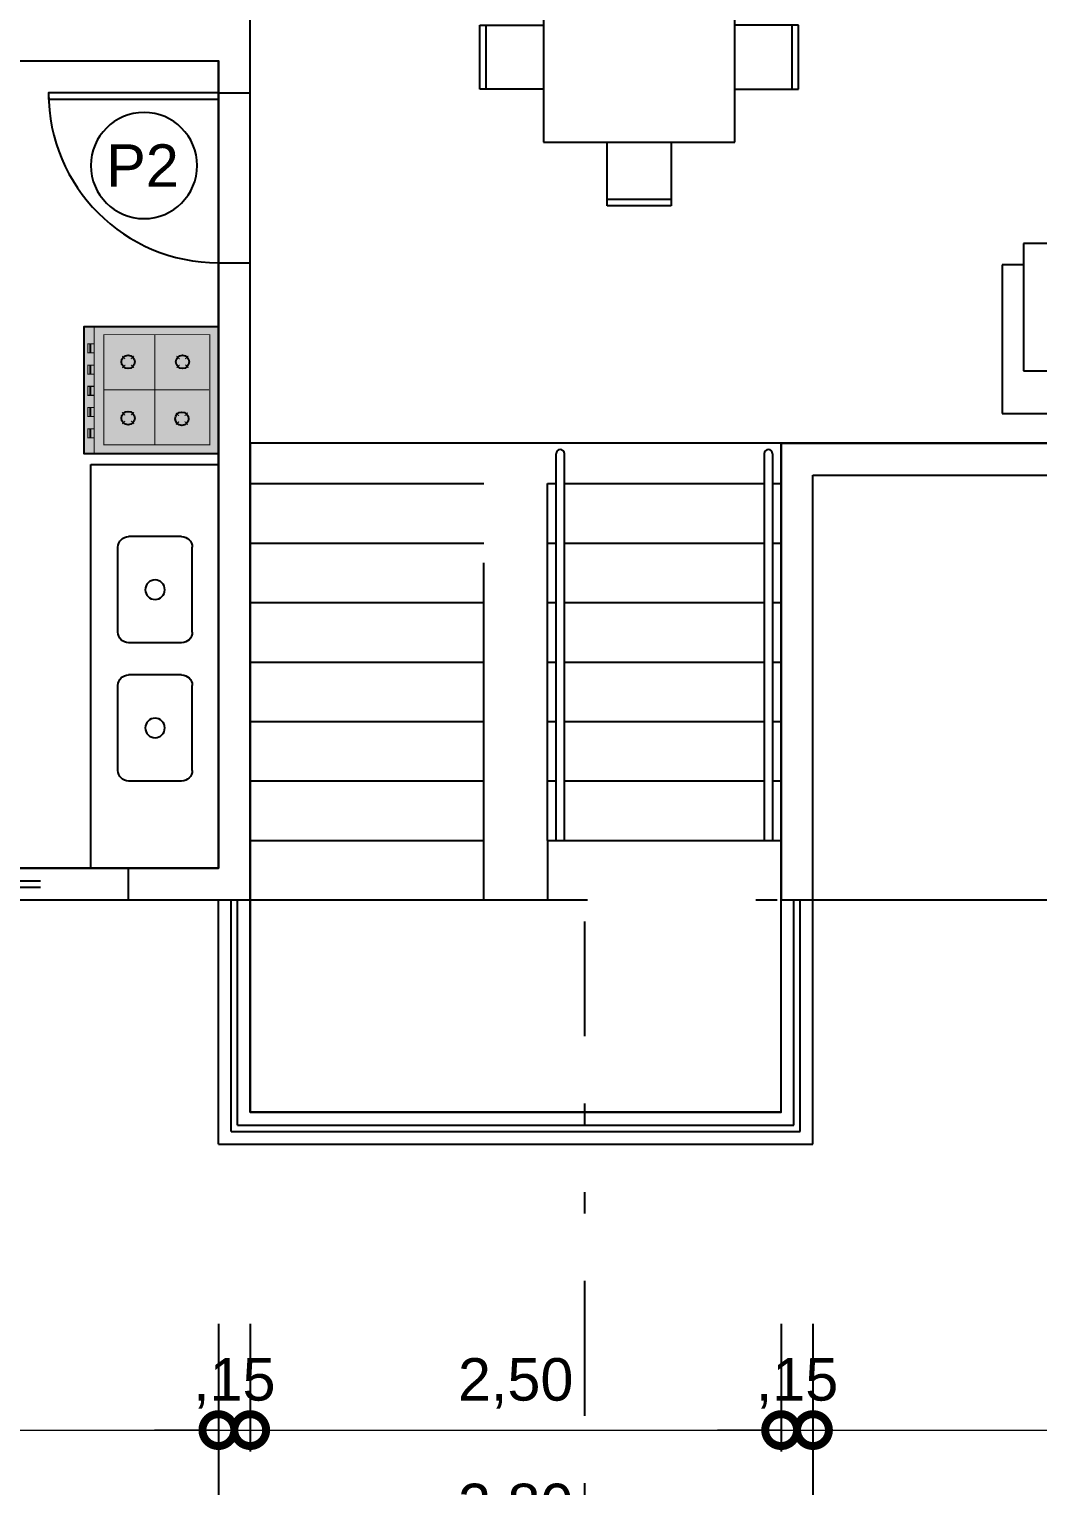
# Model space of a CAD drawing. Header units: metres. Extents: x 47902.7 to 47959.3, y 23418.5 to 23443.2.
# Drawn here: x 47912.11 to 47916.86, y 23424.05 to 23430.91 of the extents above; entities that cross this region are included whole.
import ezdxf
from ezdxf.enums import TextEntityAlignment as Align

# ---------------------------------------------------------------- set-up
doc = ezdxf.new("R2010")
doc.units = ezdxf.units.M
doc.header["$LTSCALE"] = 0.25
doc.linetypes.add('DASHDOT2', pattern=[12.7, 6.35, -3.175, 0, -3.175])
doc.linetypes.add('DIVIDEX2', pattern=[63.5, 25.4, -12.7, 0, -12.7, 0, -12.7])
doc.layers.add('ARQ_0_AREAS', color=7, linetype='Continuous', true_color=0x5a1694, plot=False)
for name, color, linetype in [('ARQ_ALV CT', 7, 'Continuous'), ('ARQ_ESQ CT', 3, 'Continuous'), ('ARQ_GRADIL', 2, 'Continuous'), ('ARQ_MOB 01', 1, 'Continuous'), ('ARQ_PISO 01', 1, 'Continuous'), ('ARQ_PROJ SUP', 1, 'DASHDOT2'), ('ARQ_SAN 01', 1, 'Continuous'), ('ARQ_SAN 02', 2, 'Continuous'), ('SIMB_01', 1, 'Continuous'), ('SIMB_02', 2, 'Continuous'), ('SIMB_LCT', 7, 'DIVIDEX2'), ('SIMB_PREENCHIMENTO', 253, 'Continuous'), ('SIMB_TXT', 1, 'Continuous')]:
    doc.layers.add(name, color=color, linetype=linetype)
doc.layers.add('ARQ_COTA_AZUL', color=5, linetype='Continuous', lineweight=20, true_color=0x0000ff)
doc.styles.add('cota', font='arial.ttf')
doc.styles.add('SIMB', font='arial.ttf')
doc.dimstyles.new('Info 01 - annot', dxfattribs={"dimtxt": 2, "dimasz": 3, "dimexe": 1, "dimexo": 1, "dimgap": 1, "dimtad": 1, "dimzin": 4, "dimtxsty": 'cota', "dimblk": 'DOTSMALL', "dimcen": 2, "dimdle": 1, "dimclrd": 256, "dimclre": 256, "dimclrt": 1, "dimazin": 2, "dimtfac": 0.09, "dimtix": 1, "dimtmove": 2, "dimatfit": 2, "dimfxl": 5, "dimfxlon": 1, "dimtolj": 1, "dimtzin": 4, "dimlwd": -1, "dimarcsym": 1})

# ---------------------------------------------------------------- blocks, each defined once
blk = doc.blocks.new('M6')
for p, q in [((-1.925, 0), (-1.925, 0.3)), ((-1.925, 0.3), (-1.625, 0.3)), ((-1.625, 0.3), (-1.625, 0)), ((-1.2375, 0.3), (-1.2375, 0)), ((-0.9375, 0.3), (-1.2375, 0.3)), ((-0.9375, 0), (-0.9375, 0.3)), ((-0.55, 0.3), (-0.55, 0)), ((-0.25, 0.3), (-0.55, 0.3)), ((-0.25, 0), (-0.25, 0.3)), ((-1.925, 0.27), (-1.625, 0.27)), ((-0.9375, 0.27), (-1.2375, 0.27)), ((-0.25, 0.27), (-0.55, 0.27)), ((0, 0), (-2.175, 0)), ((-2.175, -0.9), (-2.175, 0)), ((0, -0.9), (0, 0)), ((-2.175, -0.3), (-2.475, -0.3)), ((-2.475, -0.3), (-2.475, -0.6)), ((-2.445, -0.3), (-2.445, -0.6)), ((0, -0.3), (0.3, -0.3)), ((0.27, -0.3), (0.27, -0.6)), ((0.3, -0.3), (0.3, -0.6)), ((-2.475, -0.6), (-2.175, -0.6)), ((0.3, -0.6), (0, -0.6)), ((-2.175, -0.9), (0, -0.9)), ((-1.925, -0.9), (-1.925, -1.2)), ((-1.625, -1.2), (-1.625, -0.9)), ((-1.2375, -1.2), (-1.2375, -0.9)), ((-0.9375, -0.9), (-0.9375, -1.2)), ((-0.55, -1.2), (-0.55, -0.9)), ((-0.25, -0.9), (-0.25, -1.2)), ((-1.925, -1.17), (-1.625, -1.17)), ((-1.925, -1.2), (-1.625, -1.2)), ((-0.9375, -1.17), (-1.2375, -1.17)), ((-0.9375, -1.2), (-1.2375, -1.2)), ((-0.25, -1.17), (-0.55, -1.17)), ((-0.25, -1.2), (-0.55, -1.2))]:
    blk.add_line(p, q)
blk = doc.blocks.new('PIA')
at = {"layer": 'ARQ_MOB 01'}
for p, q in [((-0.05, 0.25), (-0.3, 0.25)), ((-0.35, 0.2), (-0.35, -0.2)), ((0, 0.2), (0, -0.2)), ((-0.05, -0.25), (-0.3, -0.25))]:
    blk.add_line(p, q, dxfattribs=at)
blk.add_circle((-0.175, 0), 0.0461, dxfattribs=at)
for centre, start, end in [((-0.3, 0.2), 90, 180), ((-0.05, 0.2), 0, 90), ((-0.3, -0.2), 180, 270), ((-0.05, -0.2), 270, 0)]:
    blk.add_arc(centre, 0.05, start, end, dxfattribs=at)
blk = doc.blocks.new('fogão_01')
at = {"true_color": 0xffffff}
h = blk.add_hatch(color=7, dxfattribs=at)
h.dxf.hatch_style = 1
h.paths.add_polyline_path([(0, -0.3), (-0.632, -0.3), (-0.632, 0.3), (0, 0.3)])
blk.add_lwpolyline([(0, -0.3), (-0.632, -0.3), (-0.632, 0.3), (0, 0.3)], close=True)
for points, const_width in [([(-0.5848, -0.3), (-0.5848, 0.3)], 0.005), ([(-0.5848, 0.2181), (-0.6151, 0.2181), (-0.6151, 0.1757), (-0.5848, 0.1757)], 0.005), ([(-0.5419, 0.2614), (-0.0408, 0.2614), (-0.0408, -0.2569), (-0.5397, -0.2569), (-0.5397, 0.2614)], 0.0045), ([(-0.2998, 0.2614), (-0.2998, -0.2569)], 0.0045), ([(-0.4388, 0.1465), (-0.4533, 0.161)], 0.0045), ([(-0.4119, 0.1468), (-0.3974, 0.1613)], 0.0045), ([(-0.1826, 0.1465), (-0.1971, 0.161)], 0.0045), ([(-0.1557, 0.1468), (-0.1412, 0.1613)], 0.0045), ([(-0.5848, 0.1181), (-0.6151, 0.1181), (-0.6151, 0.0757), (-0.5848, 0.0757)], 0.005), ([(-0.4385, 0.1196), (-0.453, 0.1051)], 0.0045), ([(-0.4116, 0.1199), (-0.397, 0.1054)], 0.0045), ([(-0.1822, 0.1196), (-0.1968, 0.1051)], 0.0045), ([(-0.1553, 0.1199), (-0.1408, 0.1054)], 0.0045), ([(-0.5848, 0.0181), (-0.6151, 0.0181), (-0.6151, -0.0243), (-0.5848, -0.0243)], 0.005), ([(-0.5397, 0.0022), (-0.0436, 0.0022)], 0.0045), ([(-0.5848, -0.0819), (-0.6151, -0.0819), (-0.6151, -0.1243), (-0.5848, -0.1243)], 0.005), ([(-0.4388, -0.1182), (-0.4533, -0.1036)], 0.0045), ([(-0.4119, -0.1178), (-0.3974, -0.1033)], 0.0045), ([(-0.1853, -0.1209), (-0.1998, -0.1064)], 0.0045), ([(-0.1584, -0.1205), (-0.1439, -0.106)], 0.0045), ([(-0.5848, -0.1819), (-0.6151, -0.1819), (-0.6151, -0.2243), (-0.5848, -0.2243)], 0.005), ([(-0.4385, -0.1451), (-0.453, -0.1596)], 0.0045), ([(-0.4116, -0.1447), (-0.397, -0.1592)], 0.0045), ([(-0.185, -0.1478), (-0.1995, -0.1623)], 0.0045), ([(-0.1581, -0.1474), (-0.1435, -0.162)], 0.0045)]:
    blk.add_lwpolyline(points, dxfattribs=dict(const_width=const_width))
for points in [[(-0.603, 0.2151), (-0.603, 0.1757)], [(-0.603, 0.1151), (-0.603, 0.0757)], [(-0.603, 0.0151), (-0.603, -0.0243)], [(-0.603, -0.0849), (-0.603, -0.1243)], [(-0.603, -0.1849), (-0.603, -0.2243)]]:
    blk.add_lwpolyline(points)
for centre in [(-0.4252, 0.1332), (-0.169, 0.1332), (-0.4252, -0.1314), (-0.1717, -0.1342)]:
    blk.add_circle(centre, 0.0314)
blk = doc.blocks.new('S3')
at = {"ltscale": 0.1}
for p, q in [((0, 0), (-2, 0)), ((0, -0.7), (0, 0)), ((-2, 0), (-2, -0.7)), ((-0.1, -0.2), (-1.9, -0.2)), ((-1.9, -0.2), (-1.9, -0.8)), ((-1.3, -0.8), (-1.3, -0.2)), ((-0.7, -0.8), (-0.7, -0.2)), ((-0.1, -0.8), (-0.1, -0.2)), ((-1.9, -0.7), (-2, -0.7)), ((-0.1, -0.7), (0, -0.7)), ((-1.9, -0.8), (-0.1, -0.8))]:
    blk.add_line(p, q, dxfattribs=at)
blk = doc.blocks.new('*U21')
at = {"layer": 'SIMB_PREENCHIMENTO', "transparency": 33554587}
h = blk.add_hatch(color=256, dxfattribs=at)
h.dxf.hatch_style = 1
h.paths.add_polyline_path([(0, 8.483), (-4.152, 4.332, -0.401827), (4.152, 4.332)])
h = blk.add_hatch(color=256, dxfattribs=at)
h.dxf.hatch_style = 1
h.paths.add_polyline_path([(-4.332, 4.152), (-8.483, 0), (-6, 0, -0.193399)])
h = blk.add_hatch(color=256, dxfattribs=at)
h.dxf.hatch_style = 1
h.paths.add_polyline_path([(4.332, 4.152, -0.193399), (6, 0), (8.483, 0)])
at = {"layer": 'SIMB_01'}
for p, q in [((-8.483, 0), (0, 8.483)), ((8.483, 0), (0, 8.483)), ((0, 6), (0, -6)), ((-6, 0), (-8.483, 0)), ((6, 0), (8.483, 0))]:
    blk.add_line(p, q, dxfattribs=at)
blk.add_circle((0, 0), 6, dxfattribs=at)
at = {"layer": 'SIMB_LCT'}
blk.add_line((8.483, 0), (49.631, 0), dxfattribs=at)
at = {"layer": 'SIMB_TXT', "style": 'SIMB'}
for tag, height, p in [('000', 3.5, (2.25, 0)), ('999', 2, (-2.525, 0))]:
    blk.add_attdef(tag, text='', height=height, rotation=270, dxfattribs=at).set_placement(p, align=Align.MIDDLE_CENTER)
blk = doc.blocks.new('_DotSmall')
at = {"color": 0, "linetype": 'ByBlock', "const_width": 0.5}
blk.add_lwpolyline([(-0.0625, 0, 1), (0.0625, 0, 1)], format="xyb", close=True, dxfattribs=at)
blk = doc.blocks.new('*D78')
at = {"layer": 'ARQ_COTA_AZUL', "transparency": 16777216}
for p, q in [((47923.3308, 23425.8128), (47923.3308, 23426.1128)), ((47923.3308, 23425.6628), (47923.3308, 23425.8128)), ((47923.3308, 23425.6628), (47923.3308, 23425.3628))]:
    blk.add_line(p, q, dxfattribs=at)
at = {"layer": 'ARQ_COTA_AZUL', "lineweight": -2, "transparency": 16777216}
for p, q in [((47922.8308, 23425.8128), (47923.4308, 23425.8128)), ((47922.8308, 23425.6628), (47923.4308, 23425.6628))]:
    blk.add_line(p, q, dxfattribs=at)
at = {"layer": 'Defpoints', "color": 0, "transparency": 16777216}
for p in [(47915.6553, 23425.8128), (47923.3308, 23425.8128), (47915.8053, 23425.6628)]:
    blk.add_point(p, dxfattribs=at)
at = {"layer": 'ARQ_COTA_AZUL', "transparency": 16777216, "xscale": 0.3, "yscale": 0.3, "zscale": 0.3}
for p, rotation in [((47923.3308, 23425.8128), 270), ((47923.3308, 23425.6628), 90)]:
    blk.add_blockref('_DotSmall', p, dxfattribs=dict(at, rotation=rotation))
at = {"layer": 'ARQ_COTA_AZUL', "color": 1, "transparency": 16777216, "insert": (47923.1106, 23425.7378), "char_height": 0.2, "attachment_point": 5, "rotation": 90, "style": 'cota'}
blk.add_mtext('\\A1;,15', dxfattribs=at)
blk = doc.blocks.new('*D84')
at = {"layer": 'ARQ_COTA_AZUL', "transparency": 16777216}
blk.add_line((47923.3308, 23425.7128), (47923.3308, 23428.9128), dxfattribs=at)
at = {"layer": 'ARQ_COTA_AZUL', "lineweight": -2, "transparency": 16777216}
for p, q in [((47922.8308, 23428.8128), (47923.4308, 23428.8128)), ((47922.8308, 23425.8128), (47923.4308, 23425.8128))]:
    blk.add_line(p, q, dxfattribs=at)
at = {"layer": 'Defpoints', "color": 0, "transparency": 16777216}
for p in [(47920.1553, 23428.8128), (47923.3308, 23428.8128), (47915.6553, 23425.8128)]:
    blk.add_point(p, dxfattribs=at)
at = {"layer": 'ARQ_COTA_AZUL', "transparency": 16777216, "xscale": 0.3, "yscale": 0.3, "zscale": 0.3}
for p, rotation in [((47923.3308, 23428.8128), 90), ((47923.3308, 23425.8128), 270)]:
    blk.add_blockref('_DotSmall', p, dxfattribs=dict(at, rotation=rotation))
at = {"layer": 'ARQ_COTA_AZUL', "color": 1, "transparency": 16777216, "insert": (47923.1106, 23427.3128), "char_height": 0.2, "attachment_point": 5, "rotation": 90, "style": 'cota'}
blk.add_mtext('\\A1;3,00', dxfattribs=at)
blk = doc.blocks.new('*D88')
at = {"layer": 'ARQ_COTA_AZUL', "transparency": 16777216}
blk.add_line((47923.8966, 23425.5628), (47923.8966, 23426.9128), dxfattribs=at)
at = {"layer": 'ARQ_COTA_AZUL', "lineweight": -2, "transparency": 16777216}
for p, q in [((47923.3966, 23426.8128), (47923.9966, 23426.8128)), ((47923.3966, 23425.6628), (47923.9966, 23425.6628))]:
    blk.add_line(p, q, dxfattribs=at)
at = {"layer": 'Defpoints', "color": 0, "transparency": 16777216}
for p in [(47922.1553, 23426.8128), (47923.8966, 23426.8128), (47915.8053, 23425.6628)]:
    blk.add_point(p, dxfattribs=at)
at = {"layer": 'ARQ_COTA_AZUL', "transparency": 16777216, "xscale": 0.3, "yscale": 0.3, "zscale": 0.3}
for p, rotation in [((47923.8966, 23426.8128), 90), ((47923.8966, 23425.6628), 270)]:
    blk.add_blockref('_DotSmall', p, dxfattribs=dict(at, rotation=rotation))
at = {"layer": 'ARQ_COTA_AZUL', "color": 1, "transparency": 16777216, "insert": (47923.6765, 23426.2378), "char_height": 0.2, "attachment_point": 5, "rotation": 90, "style": 'cota'}
blk.add_mtext('\\A1;1,15', dxfattribs=at)
blk = doc.blocks.new('*D92')
at = {"layer": 'ARQ_COTA_AZUL', "transparency": 16777216}
blk.add_line((47924.4323, 23425.5628), (47924.4323, 23436.2628), dxfattribs=at)
at = {"layer": 'ARQ_COTA_AZUL', "lineweight": -2, "transparency": 16777216}
for p, q in [((47923.9323, 23436.1628), (47924.5323, 23436.1628)), ((47923.9323, 23425.6628), (47924.5323, 23425.6628))]:
    blk.add_line(p, q, dxfattribs=at)
at = {"layer": 'Defpoints', "color": 0, "transparency": 16777216}
for p in [(47922.1553, 23436.1628), (47924.4323, 23436.1628), (47915.8053, 23425.6628)]:
    blk.add_point(p, dxfattribs=at)
at = {"layer": 'ARQ_COTA_AZUL', "transparency": 16777216, "xscale": 0.3, "yscale": 0.3, "zscale": 0.3}
for p, rotation in [((47924.4323, 23436.1628), 90), ((47924.4323, 23425.6628), 270)]:
    blk.add_blockref('_DotSmall', p, dxfattribs=dict(at, rotation=rotation))
at = {"layer": 'ARQ_COTA_AZUL', "color": 1, "transparency": 16777216, "insert": (47924.2121, 23430.9128), "char_height": 0.2, "attachment_point": 5, "rotation": 90, "style": 'cota'}
blk.add_mtext('\\A1;10,50', dxfattribs=at)
blk = doc.blocks.new('*U28')
at = {"layer": 'SIMB_02'}
blk.add_circle((0, 0), 2.5, dxfattribs=at)
at = {"layer": 'SIMB_TXT', "style": 'SIMB'}
blk.add_attdef('CDESQ', text='', height=2, dxfattribs=at).set_placement((0, 0), align=Align.MIDDLE_CENTER)
blk = doc.blocks.new('*D283')
at = {"layer": 'ARQ_COTA_AZUL', "lineweight": -2, "transparency": 16777216}
for p, q in [((47910.1553, 23424.8165), (47910.1553, 23424.2165)), ((47913.0053, 23424.8165), (47913.0053, 23424.2165))]:
    blk.add_line(p, q, dxfattribs=at)
at = {"layer": 'ARQ_COTA_AZUL', "transparency": 16777216}
blk.add_line((47910.0553, 23424.3165), (47913.1053, 23424.3165), dxfattribs=at)
at = {"layer": 'Defpoints', "color": 0, "transparency": 16777216}
for p in [(47910.1553, 23426.9628), (47913.0053, 23426.9628), (47913.0053, 23424.3165)]:
    blk.add_point(p, dxfattribs=at)
at = {"layer": 'ARQ_COTA_AZUL', "transparency": 16777216, "xscale": 0.3, "yscale": 0.3, "zscale": 0.3, "rotation": 180}
blk.add_blockref('_DotSmall', (47910.1553, 23424.3165), dxfattribs=at)
at = {"layer": 'ARQ_COTA_AZUL', "transparency": 16777216, "xscale": 0.3, "yscale": 0.3, "zscale": 0.3}
blk.add_blockref('_DotSmall', (47913.0053, 23424.3165), dxfattribs=at)
at = {"layer": 'ARQ_COTA_AZUL', "color": 1, "transparency": 16777216, "insert": (47911.5803, 23424.5367), "char_height": 0.2, "attachment_point": 5, "style": 'cota'}
blk.add_mtext('\\A1;2,85', dxfattribs=at)
blk = doc.blocks.new('*D284')
at = {"layer": 'ARQ_COTA_AZUL', "lineweight": -2, "transparency": 16777216}
for p, q in [((47913.0053, 23424.8165), (47913.0053, 23424.2165)), ((47913.1553, 23424.8165), (47913.1553, 23424.2165))]:
    blk.add_line(p, q, dxfattribs=at)
at = {"layer": 'ARQ_COTA_AZUL', "transparency": 16777216}
for p, q in [((47913.0053, 23424.3165), (47912.7053, 23424.3165)), ((47913.0053, 23424.3165), (47913.1553, 23424.3165)), ((47913.1553, 23424.3165), (47913.4553, 23424.3165))]:
    blk.add_line(p, q, dxfattribs=at)
at = {"layer": 'Defpoints', "color": 0, "transparency": 16777216}
for p in [(47913.0053, 23426.9628), (47913.1553, 23426.8128), (47913.1553, 23424.3165)]:
    blk.add_point(p, dxfattribs=at)
at = {"layer": 'ARQ_COTA_AZUL', "transparency": 16777216, "xscale": 0.3, "yscale": 0.3, "zscale": 0.3}
blk.add_blockref('_DotSmall', (47913.0053, 23424.3165), dxfattribs=at)
at = {"layer": 'ARQ_COTA_AZUL', "transparency": 16777216, "xscale": 0.3, "yscale": 0.3, "zscale": 0.3, "rotation": 180}
blk.add_blockref('_DotSmall', (47913.1553, 23424.3165), dxfattribs=at)
at = {"layer": 'ARQ_COTA_AZUL', "color": 1, "transparency": 16777216, "insert": (47913.0803, 23424.5367), "char_height": 0.2, "attachment_point": 5, "style": 'cota'}
blk.add_mtext('\\A1;,15', dxfattribs=at)
blk = doc.blocks.new('*D285')
at = {"layer": 'ARQ_COTA_AZUL', "lineweight": -2, "transparency": 16777216}
for p, q in [((47913.1553, 23424.8165), (47913.1553, 23424.2165)), ((47915.6553, 23424.8165), (47915.6553, 23424.2165))]:
    blk.add_line(p, q, dxfattribs=at)
at = {"layer": 'ARQ_COTA_AZUL', "transparency": 16777216}
blk.add_line((47913.0553, 23424.3165), (47915.7553, 23424.3165), dxfattribs=at)
at = {"layer": 'Defpoints', "color": 0, "transparency": 16777216}
for p in [(47913.1553, 23426.8128), (47915.6553, 23426.8128), (47915.6553, 23424.3165)]:
    blk.add_point(p, dxfattribs=at)
at = {"layer": 'ARQ_COTA_AZUL', "transparency": 16777216, "xscale": 0.3, "yscale": 0.3, "zscale": 0.3, "rotation": 180}
blk.add_blockref('_DotSmall', (47913.1553, 23424.3165), dxfattribs=at)
at = {"layer": 'ARQ_COTA_AZUL', "transparency": 16777216, "xscale": 0.3, "yscale": 0.3, "zscale": 0.3}
blk.add_blockref('_DotSmall', (47915.6553, 23424.3165), dxfattribs=at)
at = {"layer": 'ARQ_COTA_AZUL', "color": 1, "transparency": 16777216, "insert": (47914.4053, 23424.5367), "char_height": 0.2, "attachment_point": 5, "style": 'cota'}
blk.add_mtext('\\A1;2,50', dxfattribs=at)
blk = doc.blocks.new('*D286')
at = {"layer": 'ARQ_COTA_AZUL', "lineweight": -2, "transparency": 16777216}
for p, q in [((47915.6553, 23424.8165), (47915.6553, 23424.2165)), ((47915.8053, 23424.8165), (47915.8053, 23424.2165))]:
    blk.add_line(p, q, dxfattribs=at)
at = {"layer": 'ARQ_COTA_AZUL', "transparency": 16777216}
for p, q in [((47915.6553, 23424.3165), (47915.3553, 23424.3165)), ((47915.6553, 23424.3165), (47915.8053, 23424.3165)), ((47915.8053, 23424.3165), (47916.1053, 23424.3165))]:
    blk.add_line(p, q, dxfattribs=at)
at = {"layer": 'Defpoints', "color": 0, "transparency": 16777216}
for p in [(47915.6553, 23426.8128), (47915.8053, 23426.8128), (47915.8053, 23424.3165)]:
    blk.add_point(p, dxfattribs=at)
at = {"layer": 'ARQ_COTA_AZUL', "transparency": 16777216, "xscale": 0.3, "yscale": 0.3, "zscale": 0.3}
blk.add_blockref('_DotSmall', (47915.6553, 23424.3165), dxfattribs=at)
at = {"layer": 'ARQ_COTA_AZUL', "transparency": 16777216, "xscale": 0.3, "yscale": 0.3, "zscale": 0.3, "rotation": 180}
blk.add_blockref('_DotSmall', (47915.8053, 23424.3165), dxfattribs=at)
at = {"layer": 'ARQ_COTA_AZUL', "color": 1, "transparency": 16777216, "insert": (47915.7303, 23424.5367), "char_height": 0.2, "attachment_point": 5, "style": 'cota'}
blk.add_mtext('\\A1;,15', dxfattribs=at)
blk = doc.blocks.new('*D287')
at = {"layer": 'ARQ_COTA_AZUL', "lineweight": -2, "transparency": 16777216}
for p, q in [((47915.8053, 23424.8165), (47915.8053, 23424.2165)), ((47920.0053, 23424.8165), (47920.0053, 23424.2165))]:
    blk.add_line(p, q, dxfattribs=at)
at = {"layer": 'ARQ_COTA_AZUL', "transparency": 16777216}
blk.add_line((47915.7053, 23424.3165), (47920.1053, 23424.3165), dxfattribs=at)
at = {"layer": 'Defpoints', "color": 0, "transparency": 16777216}
for p in [(47920.0053, 23428.9628), (47915.8053, 23426.8128), (47920.0053, 23424.3165)]:
    blk.add_point(p, dxfattribs=at)
at = {"layer": 'ARQ_COTA_AZUL', "transparency": 16777216, "xscale": 0.3, "yscale": 0.3, "zscale": 0.3, "rotation": 180}
blk.add_blockref('_DotSmall', (47915.8053, 23424.3165), dxfattribs=at)
at = {"layer": 'ARQ_COTA_AZUL', "transparency": 16777216, "xscale": 0.3, "yscale": 0.3, "zscale": 0.3}
blk.add_blockref('_DotSmall', (47920.0053, 23424.3165), dxfattribs=at)
at = {"layer": 'ARQ_COTA_AZUL', "color": 1, "transparency": 16777216, "insert": (47917.9053, 23424.5367), "char_height": 0.2, "attachment_point": 5, "style": 'cota'}
blk.add_mtext('\\A1;4,20', dxfattribs=at)
blk = doc.blocks.new('*D291')
at = {"layer": 'ARQ_COTA_AZUL', "lineweight": -2, "transparency": 16777216}
for p, q in [((47908.1553, 23424.2255), (47908.1553, 23423.6255)), ((47913.0053, 23424.2255), (47913.0053, 23423.6255))]:
    blk.add_line(p, q, dxfattribs=at)
at = {"layer": 'ARQ_COTA_AZUL', "transparency": 16777216}
blk.add_line((47908.0553, 23423.7255), (47913.1053, 23423.7255), dxfattribs=at)
at = {"layer": 'Defpoints', "color": 0, "transparency": 16777216}
for p in [(47908.1553, 23426.8128), (47913.0053, 23425.6628), (47913.0053, 23423.7255)]:
    blk.add_point(p, dxfattribs=at)
at = {"layer": 'ARQ_COTA_AZUL', "transparency": 16777216, "xscale": 0.3, "yscale": 0.3, "zscale": 0.3, "rotation": 180}
blk.add_blockref('_DotSmall', (47908.1553, 23423.7255), dxfattribs=at)
at = {"layer": 'ARQ_COTA_AZUL', "transparency": 16777216, "xscale": 0.3, "yscale": 0.3, "zscale": 0.3}
blk.add_blockref('_DotSmall', (47913.0053, 23423.7255), dxfattribs=at)
at = {"layer": 'ARQ_COTA_AZUL', "color": 1, "transparency": 16777216, "insert": (47910.5803, 23423.9456), "char_height": 0.2, "attachment_point": 5, "style": 'cota'}
blk.add_mtext('\\A1;4,85', dxfattribs=at)
blk = doc.blocks.new('*D292')
at = {"layer": 'ARQ_COTA_AZUL', "lineweight": -2, "transparency": 16777216}
for p, q in [((47913.0053, 23424.2255), (47913.0053, 23423.6255)), ((47915.8053, 23424.2255), (47915.8053, 23423.6255))]:
    blk.add_line(p, q, dxfattribs=at)
at = {"layer": 'ARQ_COTA_AZUL', "transparency": 16777216}
blk.add_line((47912.9053, 23423.7255), (47915.9053, 23423.7255), dxfattribs=at)
at = {"layer": 'Defpoints', "color": 0, "transparency": 16777216}
for p in [(47913.0053, 23425.6628), (47915.8053, 23425.6628), (47915.8053, 23423.7255)]:
    blk.add_point(p, dxfattribs=at)
at = {"layer": 'ARQ_COTA_AZUL', "transparency": 16777216, "xscale": 0.3, "yscale": 0.3, "zscale": 0.3, "rotation": 180}
blk.add_blockref('_DotSmall', (47913.0053, 23423.7255), dxfattribs=at)
at = {"layer": 'ARQ_COTA_AZUL', "transparency": 16777216, "xscale": 0.3, "yscale": 0.3, "zscale": 0.3}
blk.add_blockref('_DotSmall', (47915.8053, 23423.7255), dxfattribs=at)
at = {"layer": 'ARQ_COTA_AZUL', "color": 1, "transparency": 16777216, "insert": (47914.4053, 23423.9456), "char_height": 0.2, "attachment_point": 5, "style": 'cota'}
blk.add_mtext('\\A1;2,80', dxfattribs=at)
blk = doc.blocks.new('*D293')
at = {"layer": 'ARQ_COTA_AZUL', "lineweight": -2, "transparency": 16777216}
for p, q in [((47915.8053, 23424.2255), (47915.8053, 23423.6255)), ((47920.1553, 23424.2255), (47920.1553, 23423.6255))]:
    blk.add_line(p, q, dxfattribs=at)
at = {"layer": 'ARQ_COTA_AZUL', "transparency": 16777216}
blk.add_line((47915.7053, 23423.7255), (47920.2553, 23423.7255), dxfattribs=at)
at = {"layer": 'Defpoints', "color": 0, "transparency": 16777216}
for p in [(47920.1553, 23428.8128), (47915.8053, 23425.6628), (47920.1553, 23423.7255)]:
    blk.add_point(p, dxfattribs=at)
at = {"layer": 'ARQ_COTA_AZUL', "transparency": 16777216, "xscale": 0.3, "yscale": 0.3, "zscale": 0.3, "rotation": 180}
blk.add_blockref('_DotSmall', (47915.8053, 23423.7255), dxfattribs=at)
at = {"layer": 'ARQ_COTA_AZUL', "transparency": 16777216, "xscale": 0.3, "yscale": 0.3, "zscale": 0.3}
blk.add_blockref('_DotSmall', (47920.1553, 23423.7255), dxfattribs=at)
at = {"layer": 'ARQ_COTA_AZUL', "color": 1, "transparency": 16777216, "insert": (47917.9803, 23423.9456), "char_height": 0.2, "attachment_point": 5, "style": 'cota'}
blk.add_mtext('\\A1;4,35', dxfattribs=at)
blk = doc.blocks.new('*D308')
at = {"layer": 'ARQ_COTA_AZUL', "lineweight": -2, "transparency": 16777216}
for p, q in [((47908.1553, 23423.6701), (47908.1553, 23423.0701)), ((47922.1553, 23423.6701), (47922.1553, 23423.0701))]:
    blk.add_line(p, q, dxfattribs=at)
at = {"layer": 'ARQ_COTA_AZUL', "transparency": 16777216}
blk.add_line((47908.0553, 23423.1701), (47922.2553, 23423.1701), dxfattribs=at)
at = {"layer": 'Defpoints', "color": 0, "transparency": 16777216}
for p in [(47908.1553, 23426.8128), (47922.1553, 23426.8128), (47922.1553, 23423.1701)]:
    blk.add_point(p, dxfattribs=at)
at = {"layer": 'ARQ_COTA_AZUL', "transparency": 16777216, "xscale": 0.3, "yscale": 0.3, "zscale": 0.3, "rotation": 180}
blk.add_blockref('_DotSmall', (47908.1553, 23423.1701), dxfattribs=at)
at = {"layer": 'ARQ_COTA_AZUL', "transparency": 16777216, "xscale": 0.3, "yscale": 0.3, "zscale": 0.3}
blk.add_blockref('_DotSmall', (47922.1553, 23423.1701), dxfattribs=at)
at = {"layer": 'ARQ_COTA_AZUL', "color": 1, "transparency": 16777216, "insert": (47915.1553, 23423.3903), "char_height": 0.2, "attachment_point": 5, "style": 'cota'}
blk.add_mtext('\\A1;14,00', dxfattribs=at)

msp = doc.modelspace()

# ---------------------------------------------------------------- linework, layer by layer
at = {"layer": 'ARQ_0_AREAS'}
for points in [[(47913.1553, 23434.0128), (47920.0053, 23434.0128), (47920.0053, 23428.9628), (47913.1553, 23428.9628)], [(47910.1553, 23430.7628), (47913.0053, 23430.7628), (47913.0053, 23426.9628), (47910.1553, 23426.9628)], [(47915.6553, 23428.9628), (47913.1553, 23428.9628), (47913.1553, 23425.8128), (47915.6553, 23425.8128)]]:
    msp.add_lwpolyline(points, close=True, dxfattribs=at)
at = {"layer": 'ARQ_ALV CT'}
for p, q in [((47913.1553, 23430.6128), (47913.1553, 23431.0628)), ((47910.1553, 23430.7628), (47913.0053, 23430.7628)), ((47913.0053, 23430.6128), (47913.0053, 23430.7628)), ((47913.0053, 23430.6128), (47913.1553, 23430.6128)), ((47913.0053, 23426.9628), (47913.0053, 23429.8128)), ((47913.0053, 23429.8128), (47913.0053, 23429.8128)), ((47913.0053, 23429.8128), (47913.1553, 23429.8128)), ((47913.1553, 23426.8128), (47913.1553, 23429.8128)), ((47915.6553, 23428.9628), (47915.6553, 23426.8128)), ((47915.6553, 23428.9628), (47917.2553, 23428.9628)), ((47912.4053, 23428.8628), (47913.0053, 23428.8628)), ((47915.8053, 23428.8128), (47917.2553, 23428.8128)), ((47915.8053, 23426.8128), (47915.8053, 23428.8128)), ((47910.5803, 23426.9628), (47912.5803, 23426.9628)), ((47912.5803, 23426.9628), (47913.0053, 23426.9628)), ((47910.5803, 23426.8128), (47912.5803, 23426.8128)), ((47912.5803, 23426.8128), (47913.1553, 23426.8128)), ((47915.6553, 23426.8128), (47915.8053, 23426.8128))]:
    msp.add_line(p, q, dxfattribs=at)
at = {"layer": 'ARQ_ESQ CT'}
for p, q in [((47913.0653, 23425.7228), (47913.0653, 23426.8128)), ((47913.0953, 23425.7528), (47913.0953, 23426.8128)), ((47915.7153, 23425.7528), (47915.7153, 23426.8128)), ((47915.7453, 23425.7228), (47915.7453, 23426.8128)), ((47913.0953, 23425.7528), (47915.7153, 23425.7528)), ((47913.0653, 23425.7228), (47915.7453, 23425.7228))]:
    msp.add_line(p, q, dxfattribs=at)
msp.add_lwpolyline([(47913.0053, 23430.6128), (47912.2053, 23430.6128), (47912.2053, 23430.5828), (47913.0053, 23430.5828)], close=True, dxfattribs=at)
at = {"layer": 'ARQ_GRADIL'}
for p, q in [((47914.5953, 23427.0928), (47914.5953, 23428.9128)), ((47914.6353, 23427.0928), (47914.6353, 23428.9128)), ((47915.5753, 23428.9128), (47915.5753, 23427.0928)), ((47915.6153, 23428.9128), (47915.6153, 23427.0928))]:
    msp.add_line(p, q, dxfattribs=at)
for centre in [(47914.6153, 23428.9128), (47915.5953, 23428.9128)]:
    msp.add_arc(centre, 0.02, 0, 180, dxfattribs=at)
at = {"layer": 'ARQ_PISO 01'}
for p, q in [((47913.0053, 23429.8128), (47913.0053, 23430.6128)), ((47913.1553, 23429.8128), (47913.1553, 23430.6128)), ((47914.5553, 23427.0928), (47914.5553, 23428.7728)), ((47914.5553, 23428.7728), (47914.5953, 23428.7728)), ((47914.6353, 23428.7728), (47915.5753, 23428.7728)), ((47915.6153, 23428.7728), (47915.6553, 23428.7728)), ((47914.5553, 23428.4928), (47914.5953, 23428.4928)), ((47914.6353, 23428.4928), (47915.5753, 23428.4928)), ((47915.6153, 23428.4928), (47915.6553, 23428.4928)), ((47914.5553, 23428.2128), (47914.5953, 23428.2128)), ((47914.6353, 23428.2128), (47915.5753, 23428.2128)), ((47915.6153, 23428.2128), (47915.6553, 23428.2128)), ((47914.5553, 23427.9328), (47914.5953, 23427.9328)), ((47914.6353, 23427.9328), (47915.5753, 23427.9328)), ((47915.6153, 23427.9328), (47915.6553, 23427.9328)), ((47914.5553, 23427.6528), (47914.5953, 23427.6528)), ((47914.6353, 23427.6528), (47915.5753, 23427.6528)), ((47915.6153, 23427.6528), (47915.6553, 23427.6528)), ((47914.5553, 23427.3728), (47914.5953, 23427.3728)), ((47914.6353, 23427.3728), (47915.5753, 23427.3728)), ((47915.6153, 23427.3728), (47915.6553, 23427.3728)), ((47914.5553, 23427.0928), (47915.6553, 23427.0928)), ((47913.0053, 23425.6628), (47913.0053, 23426.8128)), ((47913.1553, 23425.8128), (47913.1553, 23426.8128)), ((47915.6553, 23425.8128), (47915.6553, 23426.8128)), ((47915.8053, 23425.6628), (47915.8053, 23426.8128)), ((47915.8053, 23426.8128), (47922.1553, 23426.8128)), ((47915.6553, 23425.8128), (47913.1553, 23425.8128)), ((47913.0053, 23425.6628), (47915.8053, 23425.6628))]:
    msp.add_line(p, q, dxfattribs=at)
msp.add_arc((47913.0053, 23430.6128), 0.8, 180, 270, dxfattribs=at)
at = {"layer": 'ARQ_PROJ SUP'}
for p, q in [((47913.1553, 23428.7728), (47914.2553, 23428.7728)), ((47914.2553, 23426.8128), (47914.2553, 23428.7728)), ((47913.1553, 23428.4928), (47914.2553, 23428.4928)), ((47913.1553, 23428.2128), (47914.2553, 23428.2128)), ((47913.1553, 23427.9328), (47914.2553, 23427.9328)), ((47913.1553, 23427.6528), (47914.2553, 23427.6528)), ((47913.1553, 23427.3728), (47914.2553, 23427.3728)), ((47913.1553, 23427.0928), (47914.2553, 23427.0928)), ((47914.5553, 23427.0928), (47914.5553, 23426.8128)), ((47910.5803, 23426.9028), (47912.5803, 23426.9028)), ((47912.5803, 23426.9628), (47912.5803, 23426.8128)), ((47910.5803, 23426.8728), (47912.5803, 23426.8728)), ((47913.1553, 23426.8128), (47915.6553, 23426.8128))]:
    msp.add_line(p, q, dxfattribs=at)
at = {"layer": 'ARQ_SAN 02'}
for p, q in [((47912.4053, 23426.9628), (47912.4053, 23428.8628)), ((47912.4053, 23428.8628), (47913.0053, 23428.8628))]:
    msp.add_line(p, q, dxfattribs=at)

# ---------------------------------------------------------------- block references
ref = msp.add_blockref('*U28', (47912.6551, 23430.2705), dxfattribs=dict(xscale=-0.1, yscale=0.1, zscale=0.1))
ref.add_attrib('CDESQ', 'P2', dxfattribs={"layer": 'SIMB_TXT', "height": 0.2, "style": 'SIMB'}).set_placement((47912.6482, 23430.2705), align=Align.MIDDLE_CENTER)
at = {"xscale": 0.1, "yscale": 0.1, "zscale": 0.1, "rotation": 90.00000000000001}
msp.add_blockref('*U21', (47914.7316, 23421.7479), dxfattribs=at).add_auto_attribs({'999': '-', '000': 'A'})
at = {"layer": 'ARQ_MOB 01'}
for name, p, rotation in [('M6', (47915.4368, 23430.3809), 269.9999999999999), ('S3', (47916.696, 23429.1033), 180.0000064566683)]:
    msp.add_blockref(name, p, dxfattribs=dict(at, rotation=rotation))
msp.add_blockref('fogão_01', (47913.0053, 23429.2128), dxfattribs=at)
at = {"layer": 'ARQ_SAN 01', "xscale": -1, "rotation": 180}
for p in [(47912.8822, 23428.2734), (47912.8822, 23427.6225)]:
    msp.add_blockref('PIA', p, dxfattribs=at)

# ---------------------------------------------------------------- dimensions: what is measured, and where the dimension line sits
at = {"layer": 'ARQ_COTA_AZUL'}
for base, p1, p2, picture, middle in [((47924.4323, 23436.1628), (47915.8053, 23425.6628), (47922.1553, 23436.1628), '*D92', (47924.2121, 23430.9128)), ((47923.3308, 23428.8128), (47915.6553, 23425.8128), (47920.1553, 23428.8128), '*D84', (47923.1106, 23427.3128)), ((47923.8966, 23426.8128), (47915.8053, 23425.6628), (47922.1553, 23426.8128), '*D88', (47923.6765, 23426.2378)), ((47923.3308, 23425.8128), (47915.8053, 23425.6628), (47915.6553, 23425.8128), '*D78', (47923.1106, 23425.7378))]:
    dim = msp.add_linear_dim(base=base, p1=p1, p2=p2, angle=90, dimstyle='Info 01 - annot', dxfattribs=at)
    dim.commit()
    dim.dimension.update_dxf_attribs({"geometry": picture, "text_midpoint": middle})
for base, p1, p2, picture, middle in [((47920.0053, 23424.3165), (47915.8053, 23426.8128), (47920.0053, 23428.9628), '*D287', (47917.9053, 23424.5367)), ((47920.1553, 23423.7255), (47915.8053, 23425.6628), (47920.1553, 23428.8128), '*D293', (47917.9803, 23423.9456)), ((47913.0053, 23424.3165), (47910.1553, 23426.9628), (47913.0053, 23426.9628), '*D283', (47911.5803, 23424.5367)), ((47913.1553, 23424.3165), (47913.0053, 23426.9628), (47913.1553, 23426.8128), '*D284', (47913.0803, 23424.5367)), ((47913.0053, 23423.7255), (47908.1553, 23426.8128), (47913.0053, 23425.6628), '*D291', (47910.5803, 23423.9456)), ((47922.1553, 23423.1701), (47908.1553, 23426.8128), (47922.1553, 23426.8128), '*D308', (47915.1553, 23423.3903)), ((47915.6553, 23424.3165), (47913.1553, 23426.8128), (47915.6553, 23426.8128), '*D285', (47914.4053, 23424.5367)), ((47915.8053, 23424.3165), (47915.6553, 23426.8128), (47915.8053, 23426.8128), '*D286', (47915.7303, 23424.5367)), ((47915.8053, 23423.7255), (47913.0053, 23425.6628), (47915.8053, 23425.6628), '*D292', (47914.4053, 23423.9456))]:
    dim = msp.add_linear_dim(base=base, p1=p1, p2=p2, dimstyle='Info 01 - annot', dxfattribs=at)
    dim.commit()
    dim.dimension.update_dxf_attribs({"geometry": picture, "text_midpoint": middle})

doc.saveas('drawing.dxf')
